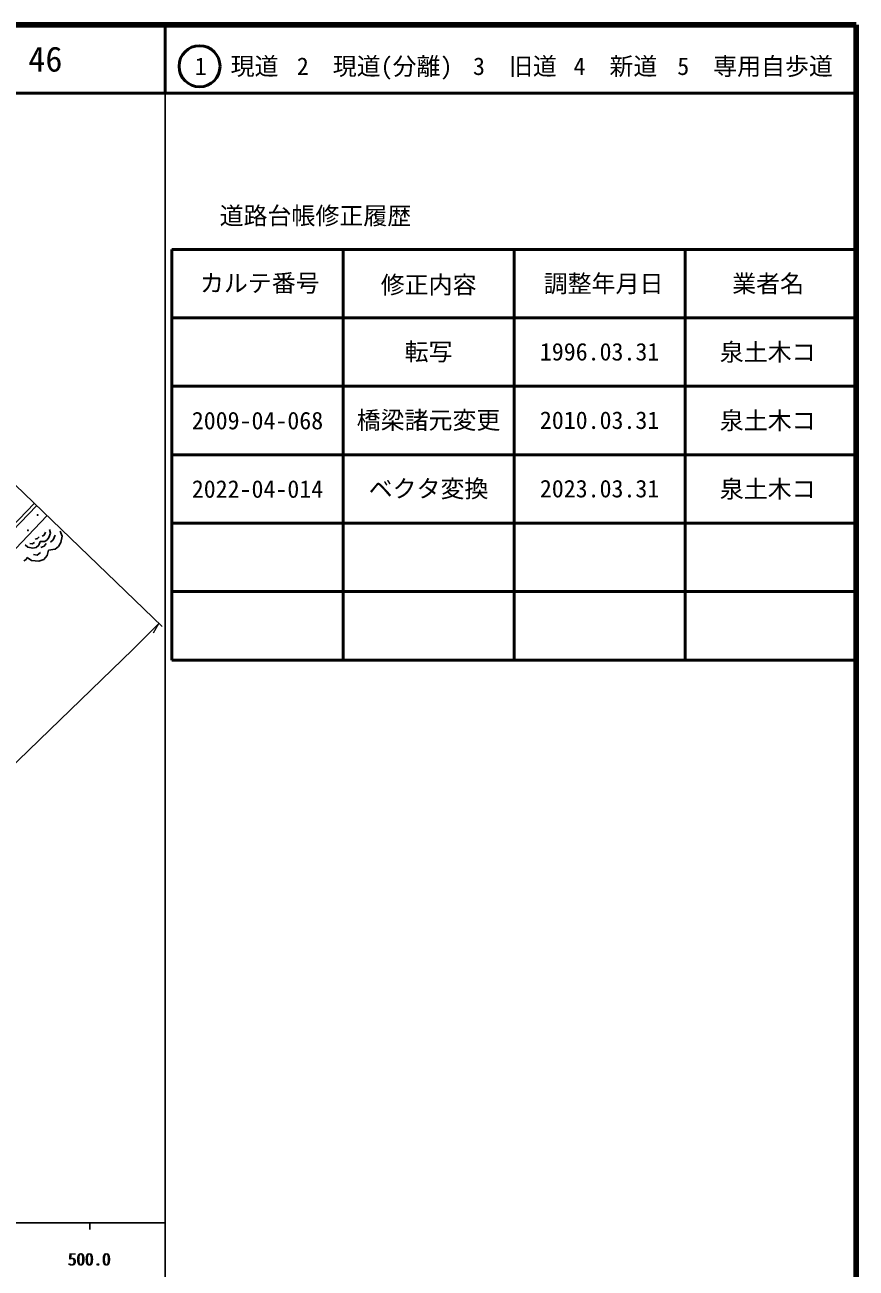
# Model space of a CAD drawing. Units: millimetres, scale not verified. Extents: x 40000 to 680000, y 20000 to 380000.
# Drawn here: x 558498 to 680000, y 198357 to 380000 of the extents above; entities that cross this region are included whole.
import ezdxf
from ezdxf.enums import TextEntityAlignment as Align

# ---------------------------------------------------------------- set-up
doc = ezdxf.new("R2010")
doc.units = ezdxf.units.MM
doc.header["$LTSCALE"] = 1000
for name, color, linetype, lineweight in [('M-BGD', 7, 'Continuous', 25), ('M-BMK-OTRS', 5, 'Continuous', 25), ('M-STR-HTXT', 7, 'Continuous', 13), ('M-TTL', 2, 'Continuous', 140), ('M-TTL-BAND', 7, 'Continuous', 25), ('M-TTL-FRAM', 2, 'Continuous', 50), ('M-TTL-LINE', 7, 'Continuous', 50)]:
    doc.layers.add(name, color=color, linetype=linetype, lineweight=lineweight)
doc.layers.add('M-TTL-TXT', color=7, linetype='Continuous')
doc.styles.add('ＭＳ ゴシック', font='')
doc.styles.get('ＭＳ ゴシック').set_extended_font_data('MS Gothic')

msp = doc.modelspace()

# ---------------------------------------------------------------- linework, layer by layer
at = {"layer": 'M-BGD'}
for p, q in [((549621, 299429), (559841, 310087)), ((549972, 299073), (560202, 309741)), ((561698, 308264), (552781, 298914)), ((560343, 304957), (560583, 305206)), ((561028, 305287), (561313, 305465)), ((561313, 305465), (561535, 305902)), ((562026, 305119), (562230, 305743)), ((562230, 305743), (562105, 306259)), ((562651, 304745), (562905, 305422)), ((563950, 305303), (563681, 306040)), ((563754, 304355), (563950, 305303)), ((558546, 304029), (558956, 303691)), ((558956, 303691), (559650, 303531)), ((559204, 304243), (559552, 304163)), ((559552, 304163), (559907, 304386)), ((559650, 303531), (560167, 303657)), ((560014, 304849), (560343, 304957)), ((560167, 303657), (560549, 303995)), ((560549, 303995), (560727, 304503)), ((560727, 304503), (561403, 304531)), ((560848, 303626), (561313, 303838)), ((561313, 303838), (561624, 304244)), ((561403, 304531), (561759, 304754)), ((561759, 304754), (562026, 305119)), ((561951, 303236), (562939, 303388)), ((562263, 304436), (562651, 304745)), ((562939, 303388), (563424, 303774)), ((563424, 303774), (563754, 304355)), ((558365, 301718), (558687, 301909)), ((558687, 301909), (558828, 302178)), ((558830, 302178), (559488, 301750)), ((559488, 301750), (560533, 301632)), ((559761, 302602), (560284, 302543)), ((560284, 302543), (560769, 302929)), ((560533, 301632), (561270, 301901)), ((561270, 301901), (561775, 302462)), ((561775, 302462), (561951, 303236))]:
    msp.add_line(p, q, dxfattribs=at)
for centre, radius in [((560364, 308394), 50), ((560364, 308394), 30), ((560364, 308394), 10), ((558957, 306144), 50), ((558957, 306144), 30), ((558957, 306144), 10)]:
    msp.add_circle(centre, radius, dxfattribs=at)
at = {"layer": 'M-BMK-OTRS'}
msp.add_line((552244, 317427), (578544, 292107), dxfattribs=at)
at = {"layer": 'M-STR-HTXT'}
for p, q in [((574259, 288724), (578016, 292481)), ((578016, 292481), (577252, 291123)), ((574259, 288724), (544451, 259885))]:
    msp.add_line(p, q, dxfattribs=at)
at = {"layer": 'M-TTL'}
for p, q in [((680000, 380000), (40000, 380000)), ((680000, 20000), (680000, 380000))]:
    msp.add_line(p, q, dxfattribs=at)
at = {"layer": 'M-TTL-BAND'}
for p, q in [((579000, 20000), (579000, 370000)), ((40000, 205000), (579000, 205000)), ((568000, 205000), (568000, 204000))]:
    msp.add_line(p, q, dxfattribs=at)
at = {"layer": 'M-TTL-FRAM'}
for p, q in [((580000, 347197), (580000, 287197)), ((580000, 347197), (680000, 347197)), ((580000, 287197), (680000, 287197))]:
    msp.add_line(p, q, dxfattribs=at)
at = {"layer": 'M-TTL-LINE'}
for p, q in [((579000, 380000), (579000, 370000)), ((40000, 370000), (680000, 370000)), ((605000, 347197), (605000, 287197)), ((630000, 347197), (630000, 287197)), ((655000, 347197), (655000, 287197)), ((580000, 337197), (680000, 337197)), ((580000, 327197), (680000, 327197)), ((580000, 317197), (680000, 317197)), ((580000, 307197), (680000, 307197)), ((580000, 297197), (680000, 297197))]:
    msp.add_line(p, q, dxfattribs=at)
msp.add_circle((584031, 373958), 3000, dxfattribs=at)

# ---------------------------------------------------------------- texts
at = {"layer": 'M-TTL-BAND', "style": 'ＭＳ ゴシック'}
for p in [(567844, 198195), (568000, 198195)]:
    msp.add_text('500.0', height=1833, dxfattribs=at).set_placement(p, align=Align.BOTTOM_CENTER)
at = {"layer": 'M-TTL-TXT', "style": 'ＭＳ ゴシック'}
for s, height, p in [('46', 3666, (561497, 375000)), ('1\u3000現道', 2566, (589448, 373958)), ('2\u3000現道(分離)', 2566, (609619, 373958)), ('3\u3000旧道', 2566, (630121, 373958)), ('4\u3000新道', 2566, (644824, 373958)), ('5\u3000専用自歩道', 2566, (665228, 373958)), ('道路台帳修正履歴', 2566, (600968, 352113)), ('カルテ番号', 2566, (592839, 342277)), ('修正内容', 2566, (617509, 342023)), ('調整年月日', 2566, (643089, 342197)), ('業者名', 2566, (667134, 342197)), ('転写', 2566, (617500, 332245)), ('1996.03.31', 2566, (642500, 332245)), ('泉土木コ', 2566, (667077, 332189)), ('2009-04-068', 2566, (592500, 322189)), ('橋梁諸元変更', 2566, (617500, 322245)), ('2010.03.31', 2566, (642500, 322245)), ('泉土木コ', 2566, (667077, 322189)), ('2022-04-014', 2566, (592500, 312189)), ('ベクタ変換', 2566, (617500, 312245)), ('2023.03.31', 2566, (642500, 312245)), ('泉土木コ', 2566, (667077, 312189))]:
    msp.add_text(s, height=height, dxfattribs=at).set_placement(p, align=Align.MIDDLE_CENTER)

doc.saveas('drawing.dxf')
